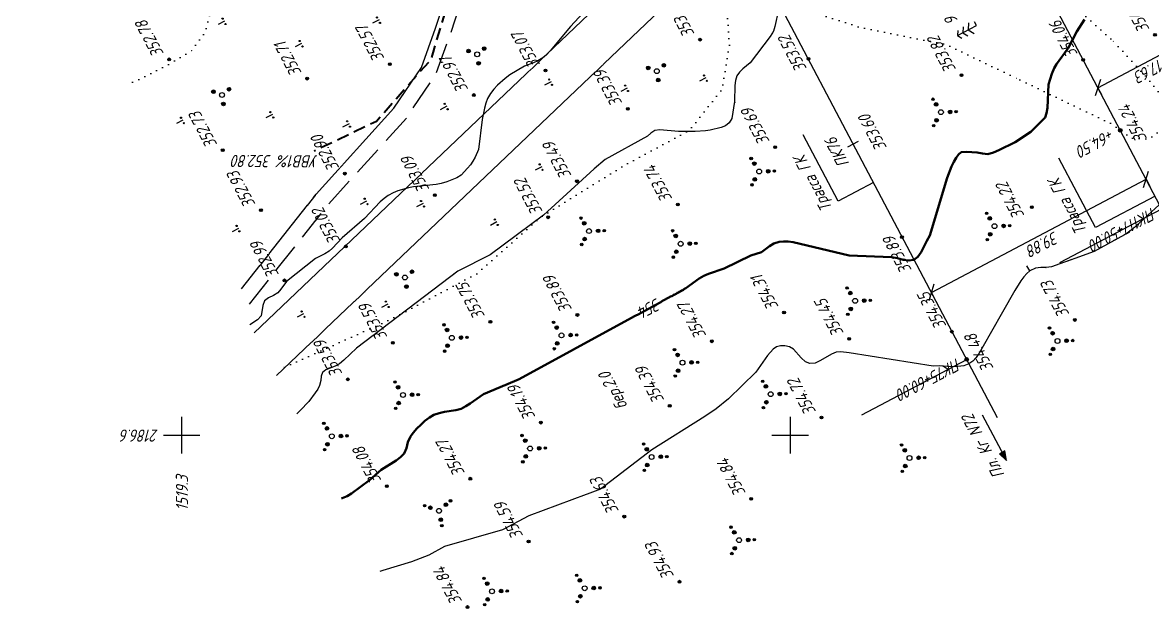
# Model space of a CAD drawing. Extents: x 1519167 to 1519613, y 2186570 to 2187012.
# Drawn here: x 1519273.9 to 1519459.5, y 2186570.4 to 2186667.8 of the extents above; entities that cross this region are included whole.
import ezdxf
from ezdxf.enums import TextEntityAlignment as Align

# ---------------------------------------------------------------- set-up
doc = ezdxf.new("R2010")
doc.units = 0
for name, pattern in [('IZ_HIDDEN', [3, 2, -1]), ('ИИDash_50_20', [7, 5, -2]), ('ИИDot', [1, 0, -1])]:
    doc.linetypes.add(name, pattern=pattern)
for name, color, linetype, lineweight in [('ИИ_ГЕОСЕТКА_025', 3, 'Continuous', 25), ('ИИ_ГИДРОЛОГИЯ_025', 150, 'Continuous', 25), ('ИИ_ГРАНИЦА_025', 7, 'Continuous', 25), ('ИИ_ДОРОГА_025', 7, 'Continuous', 25), ('ИИ_КОНТУР_025', 7, 'ИИDot', 25), ('ИИ_ОТМЕТКА_025', 7, 'Continuous', 25), ('ИИ_ПИКЕТАЖ_025', 7, 'Continuous', 25), ('ИИ_РАЗМЕР_025', 7, 'Continuous', 25), ('ИИ_РЕЛЬЕФ_025', 34, 'Continuous', 25), ('ИИ_РЕЛЬЕФ_050', 34, 'Continuous', 50), ('ИИ_ТЕКСТ_025', 7, 'Continuous', 25), ('ИИ_ТРАССА_ТРУБ_025', 7, 'Continuous', 25), ('ИИ_УГОДЬЯ_025', 7, 'Continuous', 25)]:
    doc.layers.add(name, color=color, linetype=linetype, lineweight=lineweight)
doc.styles.add('VNIPISIMPLEXCUR', font='simplex.shx', dxfattribs={"width": 0.8, "oblique": 15})
doc.linetypes.add('ИИ05485', pattern='A,19.47,-0.53,[37,3dservice.shx,S=1.5,R=0,X=0,Y=0],-0.53,19.47', length=40)
doc.dimstyles.new('ИИ-1000-м-dm$0', dxfattribs={"dimtxt": 2.5, "dimasz": 2.5, "dimexe": 1.25, "dimexo": 0, "dimgap": 1, "dimtad": 1, "dimtoh": 1, "dimzin": 1, "dimdsep": 46, "dimtxsty": 'VNIPISIMPLEXCUR', "dimblk": 'OBLIQUE', "dimcen": 2.5, "dimaunit": 1, "dimazin": 0, "dimtfac": 1, "dimtmove": 1, "dimatfit": 2, "dimfxl": 1, "dimarcsym": 0})
doc.dimstyles.new('ИИ-1000-м-dm$2', dxfattribs={"dimtxt": 2.5, "dimasz": 2.5, "dimexe": 1.25, "dimexo": 0, "dimgap": 1, "dimtad": 2, "dimtoh": 1, "dimzin": 1, "dimdsep": 46, "dimtxsty": 'VNIPISIMPLEXCUR', "dimcen": 2.5, "dimaunit": 1, "dimazin": 0, "dimtfac": 1, "dimtmove": 1, "dimatfit": 2, "dimfxl": 1, "dimarcsym": 0})

# ---------------------------------------------------------------- blocks, each defined once
blk = doc.blocks.new('ИИ053952')
at = {"linetype": 'Continuous', "lineweight": 25}
h = blk.add_hatch(color=0, dxfattribs=at)
edge = h.paths.add_edge_path()
edge.add_arc((-1.31, 2.13), 0.2, 0, 360)
h = blk.add_hatch(color=0, dxfattribs=at)
edge = h.paths.add_edge_path()
edge.add_arc((-0.79, 1.28), 0.3, 0, 360)
h = blk.add_hatch(color=0, dxfattribs=at)
edge = h.paths.add_edge_path()
edge.add_arc((1.5, 0.04), 0.3, 0, 360)
h = blk.add_hatch(color=0, dxfattribs=at)
edge = h.paths.add_edge_path()
edge.add_arc((2.5, 0.07), 0.2, 0, 360)
h = blk.add_hatch(color=0, dxfattribs=at)
edge = h.paths.add_edge_path()
edge.add_arc((-0.71, -1.32), 0.3, 0, 360)
h = blk.add_hatch(color=0, dxfattribs=at)
edge = h.paths.add_edge_path()
edge.add_arc((-1.19, -2.2), 0.2, 0, 360)
at = {"color": 0, "linetype": 'Continuous', "lineweight": 25}
for centre, radius in [((-1.31, 2.13), 0.2), ((-0.79, 1.28), 0.3), ((0, 0), 0.4), ((1.5, 0.04), 0.3), ((2.5, 0.07), 0.2), ((-0.71, -1.32), 0.3), ((-1.19, -2.2), 0.2)]:
    blk.add_circle(centre, radius, dxfattribs=at)
blk = doc.blocks.new('ИИ05407')
at = {"linetype": 'Continuous', "lineweight": 25}
h = blk.add_hatch(color=0, dxfattribs=at)
edge = h.paths.add_edge_path()
edge.add_arc((-0.5, 0.1), 0.1, 0, 360)
h = blk.add_hatch(color=0, dxfattribs=at)
edge = h.paths.add_edge_path()
edge.add_arc((0.5, 0.1), 0.1, 0, 360)
at = {"color": 0, "linetype": 'Continuous', "lineweight": 25}
blk.add_lwpolyline([(0, 0), (0, 1.2)], dxfattribs=at)
for centre in [(-0.5, 0.1), (0.5, 0.1)]:
    blk.add_circle(centre, 0.1, dxfattribs=at)
blk = doc.blocks.new('ИИ053951')
at = {"linetype": 'Continuous', "lineweight": 25}
h = blk.add_hatch(color=0, dxfattribs=at)
edge = h.paths.add_edge_path()
edge.add_arc((-1.4, 0.53), 0.3, 0, 360)
h = blk.add_hatch(color=0, dxfattribs=at)
edge = h.paths.add_edge_path()
edge.add_arc((1.16, 0.95), 0.3, 0, 360)
h = blk.add_hatch(color=0, dxfattribs=at)
edge = h.paths.add_edge_path()
edge.add_arc((0.24, -1.48), 0.3, 0, 360)
at = {"color": 0, "linetype": 'Continuous', "lineweight": 25}
for centre, radius in [((-1.4, 0.53), 0.3), ((0, 0), 0.4), ((1.16, 0.95), 0.3), ((0.24, -1.48), 0.3)]:
    blk.add_circle(centre, radius, dxfattribs=at)
blk = doc.blocks.new('ИИ053296')
at = {"color": 0, "linetype": 'Continuous', "lineweight": 25}
blk.add_lwpolyline([(0, 0), (1, 0)], dxfattribs=at)
blk = doc.blocks.new('ИИ15008')
at = {"linetype": 'Continuous', "lineweight": 25}
blk.add_hatch(color=0, dxfattribs=at).paths.add_polyline_path([(0, 0), (1.5, -0.5), (1.5, 0.5)])
at = {"color": 0, "linetype": 'Continuous', "lineweight": 25}
blk.add_lwpolyline([(0, 0), (1.5, -0.5), (1.5, 0.5)], close=True, dxfattribs=at)
blk.add_lwpolyline([(8.5, 0), (0, 0)], dxfattribs=at)
blk = doc.blocks.new('ИИ05012')
at = {"color": 0, "linetype": 'Continuous', "lineweight": 25, "flags": 128}
for points in [[(0, 3), (0, -3)], [(-3, 0), (3, 0)]]:
    blk.add_lwpolyline(points, dxfattribs=at)
blk = doc.blocks.new('PICKET')
at = {"color": 0, "linetype": 'Continuous', "lineweight": 25}
for p, q in [((-0.23, 0), (0.23, 0)), ((0, 0.23), (0, -0.23))]:
    blk.add_line(p, q, dxfattribs=at)
blk.add_circle((0, 0), 0.23, dxfattribs=at)
at = {"color": 0, "linetype": 'Continuous', "style": 'VNIPISIMPLEXCUR', "oblique": 15, "width": 0.8}
blk.add_attdef('OTMETKA', (1.25, 0.3), '', height=2, dxfattribs=at)
at = {"color": 8, "linetype": 'Continuous', "style": 'VNIPISIMPLEXCUR', "oblique": 15, "width": 0.8, "flags": 1}
blk.add_attdef('NOMER', (1.25, -2.7), '', height=2, dxfattribs=at)
blk = doc.blocks.new('ИИ053672А')
at = {"color": 0, "linetype": 'Continuous'}
for points in [[(0.85, 2.01), (0, 2.5), (-0.85, 2.01)], [(0.7, 3.1), (0, 3.5), (-0.7, 3.1)], [(0, 3.5), (0, 0), (0.7, 0)], [(1, 0.92), (0, 1.5), (-1, 0.92)]]:
    blk.add_lwpolyline(points, dxfattribs=at)
at = {"color": 0, "linetype": 'Continuous', "style": 'VNIPISIMPLEXCUR', "oblique": 15, "width": 0.8}
blk.add_attdef('RACE1', text='', height=2, dxfattribs=at).set_placement((-2, 2.25), align=Align.RIGHT)
blk.add_attdef('HEIGHT', (2, 2.25), '', height=2, dxfattribs=at)
blk.add_attdef('DISTANCE', text='', height=2, dxfattribs=at).set_placement((8.5, 1.75), align=Align.MIDDLE_LEFT)
blk.add_attdef('RACE2', text='', height=2, dxfattribs=at).set_placement((-2, 1.25), align=Align.TOP_RIGHT)
blk.add_attdef('THICKNESS', text='', height=2, dxfattribs=at).set_placement((2, 1.25), align=Align.TOP_LEFT)
blk = doc.blocks.new('ИИ15001')
at = {"color": 0, "linetype": 'Continuous', "lineweight": 25}
blk.add_lwpolyline([(0, 1), (0, -1)], dxfattribs=at)
at = {"color": 0, "linetype": 'Continuous', "lineweight": 25, "style": 'VNIPISIMPLEXCUR', "oblique": 15, "width": 0.8}
blk.add_attdef('STATIONING', text='', height=2, dxfattribs=at).set_placement((0, 2), align=Align.CENTER)
at = {"color": 7, "linetype": 'Continuous', "lineweight": 25, "style": 'VNIPISIMPLEXCUR', "oblique": 15, "width": 0.8}
blk.add_attdef('HEIGHT', text='', height=2, dxfattribs=at).set_placement((0, -2), align=Align.TOP_CENTER)
blk = doc.blocks.new('ИИ15002')
at = {"linetype": 'Continuous', "lineweight": 25}
h = blk.add_hatch(color=0, dxfattribs=at)
edge = h.paths.add_edge_path()
edge.add_arc((0, 0), 0.3, 0, 360)
at = {"color": 0, "linetype": 'Continuous', "lineweight": 25}
blk.add_circle((0, 0), 0.3, dxfattribs=at)
at = {"color": 0, "linetype": 'Continuous', "style": 'VNIPISIMPLEXCUR', "oblique": 15, "width": 0.8}
blk.add_attdef('STATIONING', (1, 1.3), '', height=2, rotation=90, dxfattribs=at)
at = {"color": 7, "linetype": 'Continuous', "style": 'VNIPISIMPLEXCUR', "oblique": 15, "width": 0.8}
blk.add_attdef('HEIGHT', text='', height=2, dxfattribs=at).set_placement((0, -1.3), align=Align.TOP_CENTER)
blk = doc.blocks.new('*D42')
at = {"layer": 'Defpoints', "color": 0, "transparency": 16777216}
for p in [(1519482.41, 2186840.19), (1519363.31, 2186746.82), (1519375.85, 2186713.32), (1519273.87, 2186671.02), (1519434.06, 2186602.84)]:
    blk.add_point(p, dxfattribs=at)
at = {"layer": 'ИИ_РАЗМЕР_025', "color": 0, "lineweight": -2, "transparency": 16777216}
for p, q in [((1519367.83, 2186756.78), (1519364.26, 2186763.56)), ((1519362.07, 2186747.22), (1519367.83, 2186756.78)), ((1519360.93, 2186741.64), (1519357.69, 2186747.79))]:
    blk.add_line(p, q, dxfattribs=at)
blk.add_arc((1519360.93, 2186741.64), 5.7, 59.2744, 97.5583, dxfattribs=at)
at = {"layer": 'ИИ_РАЗМЕР_025', "color": 0, "transparency": 16777216}
for points in [[(1519360.28, 2186746.97), (1519360.08, 2186747.61), (1519358.27, 2186746.68)], [(1519364.05, 2186746.79), (1519363.62, 2186746.29), (1519365.35, 2186745.23)]]:
    blk.add_solid(points, dxfattribs=at)
at = {"layer": 'ИИ_РАЗМЕР_025', "color": 0, "transparency": 16777216, "insert": (1519364.44, 2186759.61), "char_height": 2, "attachment_point": 5, "rotation": 117.7798, "style": 'VNIPISIMPLEXCUR'}
blk.add_mtext("78°44'", dxfattribs=at)
blk = doc.blocks.new('*D43')
at = {"layer": 'Defpoints', "color": 0, "transparency": 16777216}
for p in [(1519297.92, 2186946.83), (1519482.41, 2186840.19), (1519396.45, 2186775.82), (1519273.87, 2186671.02), (1519469.34, 2186621.43)]:
    blk.add_point(p, dxfattribs=at)
at = {"layer": 'ИИ_РАЗМЕР_025', "color": 0, "lineweight": -2, "transparency": 16777216}
for p, q in [((1519395.36, 2186782.26), (1519391.79, 2186789.04)), ((1519394.4, 2186776.48), (1519395.36, 2186782.26))]:
    blk.add_line(p, q, dxfattribs=at)
blk.add_arc((1519392.51, 2186767.27), 9.41, 51.249, 105.5802, dxfattribs=at)
at = {"layer": 'ИИ_РАЗМЕР_025', "color": 0, "transparency": 16777216}
for points in [[(1519390.11, 2186776.02), (1519389.86, 2186776.64), (1519388.13, 2186775.59)], [(1519398.64, 2186774.84), (1519398.17, 2186774.37), (1519399.82, 2186773.19)]]:
    blk.add_solid(points, dxfattribs=at)
at = {"layer": 'ИИ_РАЗМЕР_025', "color": 0, "transparency": 16777216, "insert": (1519391.96, 2186785.08), "char_height": 2, "attachment_point": 5, "rotation": 117.7798, "style": 'VNIPISIMPLEXCUR'}
blk.add_mtext("78°44'", dxfattribs=at)
blk = doc.blocks.new('_Oblique')
at = {"color": 0, "linetype": 'ByBlock', "lineweight": -2}
blk.add_line((-0.5, -0.5), (0.5, 0.5), dxfattribs=at)
blk = doc.blocks.new('*D44')
at = {"layer": 'Defpoints', "color": 0, "transparency": 16777216}
for p in [(1519458.48, 2186642.04), (1519458.48, 2186642.04), (1519423.2, 2186623.45)]:
    blk.add_point(p, dxfattribs=at)
at = {"layer": 'ИИ_РАЗМЕР_025', "color": 0, "lineweight": -2, "transparency": 16777216}
for p, q in [((1519423.2, 2186623.45), (1519458.48, 2186642.04)), ((1519458.48, 2186642.04), (1519459.07, 2186640.93)), ((1519423.2, 2186623.45), (1519423.78, 2186622.34))]:
    blk.add_line(p, q, dxfattribs=at)
at = {"layer": 'ИИ_РАЗМЕР_025', "color": 0, "lineweight": -2, "transparency": 16777216, "xscale": 2, "yscale": 2, "zscale": 2}
for p, rotation in [((1519458.48, 2186642.04), 27.77979618591188), ((1519423.2, 2186623.45), 207.7797961859119)]:
    blk.add_blockref('_Oblique', p, dxfattribs=dict(at, rotation=rotation))
at = {"layer": 'ИИ_РАЗМЕР_025', "color": 0, "transparency": 16777216, "insert": (1519441.54, 2186631.41), "char_height": 2, "attachment_point": 5, "rotation": 207.7798, "style": 'VNIPISIMPLEXCUR'}
blk.add_mtext('39.88', dxfattribs=at)
blk = doc.blocks.new('*D46')
at = {"layer": 'Defpoints', "color": 0, "transparency": 16777216}
for p in [(1519466.07, 2186665.46), (1519466.15, 2186665.31), (1519450.55, 2186657.09)]:
    blk.add_point(p, dxfattribs=at)
at = {"layer": 'ИИ_РАЗМЕР_025', "color": 0, "lineweight": -2, "transparency": 16777216}
for p, q in [((1519450.55, 2186657.09), (1519466.15, 2186665.31)), ((1519466.07, 2186665.46), (1519466.73, 2186664.2)), ((1519450.55, 2186657.09), (1519451.13, 2186655.99))]:
    blk.add_line(p, q, dxfattribs=at)
at = {"layer": 'ИИ_РАЗМЕР_025', "color": 0, "lineweight": -2, "transparency": 16777216, "xscale": 2, "yscale": 2, "zscale": 2}
for p, rotation in [((1519466.15, 2186665.31), 27.77979618591188), ((1519450.55, 2186657.09), 207.7797961859119)]:
    blk.add_blockref('_Oblique', p, dxfattribs=dict(at, rotation=rotation))
at = {"layer": 'ИИ_РАЗМЕР_025', "color": 0, "transparency": 16777216, "insert": (1519459.05, 2186659.87), "char_height": 2, "attachment_point": 5, "rotation": 207.7798, "style": 'VNIPISIMPLEXCUR'}
blk.add_mtext('17.63', dxfattribs=at)

msp = doc.modelspace()

# ---------------------------------------------------------------- block references
at = {"layer": 'ИИ_УГОДЬЯ_025'}
for name, p, rotation in [('ИИ05407', (1519307.056, 2186668.038), 117.7797222222222), ('ИИ05407', (1519386.145, 2186658.704), 117.7797222222222), ('ИИ05407', (1519360.706, 2186658.04), 117.7797222222222), ('ИИ05407', (1519343.559, 2186654.038), 117.7797222222222), ('ИИ05407', (1519314.913, 2186652.673), 117.7797222222222), ('ИИ05407', (1519330.404, 2186638.451), 117.7797222222222), ('ИИ05407', (1519351.798, 2186635.029), 117.7797222222222), ('ИИ05407', (1519320.037, 2186619.931), 117.7797222222222), ('ИИ053952', (1519342.291, 2186587.588), 39.19441634799135)]:
    msp.add_blockref(name, p, dxfattribs=dict(at, rotation=rotation))
for name, p in [('ИИ053951', (1519378.075, 2186659.816)), ('ИИ053952', (1519424.763, 2186653.07)), ('ИИ053952', (1519394.894, 2186643.331)), ('ИИ053952', (1519366.936, 2186633.535)), ('ИИ053952', (1519381.994, 2186631.451)), ('ИИ053951', (1519336.695, 2186625.902)), ('ИИ053952', (1519362.421, 2186616.399)), ('ИИ053952', (1519443.913, 2186615.483)), ('ИИ053952', (1519382.295, 2186611.914)), ('ИИ053952', (1519336.369, 2186606.609)), ('ИИ053952', (1519357.256, 2186597.827)), ('ИИ053952', (1519377.224, 2186596.418)), ('ИИ053952', (1519419.604, 2186596.258)), ('ИИ053952', (1519391.599, 2186582.761)), ('ИИ053952', (1519351, 2186574.349)), ('ИИ053952', (1519366.23, 2186574.86)), ('ИИ053952', (1519366.23, 2186574.86))]:
    msp.add_blockref(name, p, dxfattribs=at)

# ---------------------------------------------------------------- wipeouts: each hides what was drawn before it
at = {"lineweight": 0}
for points, layer in [([(1519296.31, 2186601.077), (1519288.104, 2186601.077), (1519288.104, 2186598.797), (1519296.31, 2186598.797)], 'ИИ_ГЕОСЕТКА_025'), ([(1519301.192, 2186587.864), (1519301.192, 2186595.537), (1519298.912, 2186595.537), (1519298.912, 2186587.864)], 'ИИ_ГЕОСЕТКА_025'), ([(1519322.235, 2186646.121), (1519304.988, 2186646.22), (1519304.975, 2186643.94), (1519322.222, 2186643.841)], 'ИИ_ГИДРОЛОГИЯ_025'), ([(1519459.233, 2186666.758), (1519455.291, 2186674.242), (1519453.274, 2186673.18), (1519457.216, 2186665.695)], 'ИИ_ОТМЕТКА_025'), ([(1519384.473, 2186665.978), (1519380.579, 2186673.371), (1519378.561, 2186672.308), (1519382.456, 2186664.915)], 'ИИ_ОТМЕТКА_025'), ([(1519296.915, 2186662.173), (1519292.96, 2186669.68), (1519290.943, 2186668.618), (1519294.898, 2186661.111)], 'ИИ_ОТМЕТКА_025'), ([(1519333.514, 2186661.964), (1519329.488, 2186669.606), (1519327.471, 2186668.543), (1519331.497, 2186660.901)], 'ИИ_ОТМЕТКА_025'), ([(1519359.074, 2186660.928), (1519355.048, 2186668.57), (1519353.031, 2186667.507), (1519357.056, 2186659.865)], 'ИИ_ОТМЕТКА_025'), ([(1519319.924, 2186659.578), (1519316.217, 2186666.613), (1519314.2, 2186665.55), (1519317.906, 2186658.515)], 'ИИ_ОТМЕТКА_025'), ([(1519402.921, 2186660.28), (1519398.979, 2186667.765), (1519396.961, 2186666.702), (1519400.904, 2186659.218)], 'ИИ_ОТМЕТКА_025'), ([(1519427.444, 2186660.148), (1519423.501, 2186667.632), (1519421.484, 2186666.569), (1519425.426, 2186659.085)], 'ИИ_ОТМЕТКА_025'), ([(1519347.294, 2186656.878), (1519343.268, 2186664.52), (1519341.251, 2186663.457), (1519345.276, 2186655.815)], 'ИИ_ОТМЕТКА_025'), ([(1519372.604, 2186654.618), (1519368.684, 2186662.057), (1519366.667, 2186660.995), (1519370.586, 2186653.555)], 'ИИ_ОТМЕТКА_025'), ([(1519396.824, 2186648.308), (1519392.904, 2186655.747), (1519390.887, 2186654.685), (1519394.806, 2186647.245)], 'ИИ_ОТМЕТКА_025'), ([(1519340.914, 2186640.448), (1519336.994, 2186647.887), (1519334.977, 2186646.825), (1519338.896, 2186639.385)], 'ИИ_ОТМЕТКА_025'), ([(1519380.814, 2186638.888), (1519376.919, 2186646.281), (1519374.902, 2186645.219), (1519378.796, 2186637.825)], 'ИИ_ОТМЕТКА_025'), ([(1519359.451, 2186636.446), (1519355.509, 2186643.93), (1519353.491, 2186642.867), (1519357.434, 2186635.383)], 'ИИ_ОТМЕТКА_025'), ([(1519326.266, 2186632.018), (1519322.323, 2186639.503), (1519320.306, 2186638.44), (1519324.249, 2186630.956)], 'ИИ_ОТМЕТКА_025'), ([(1519316.184, 2186626.438), (1519312.264, 2186633.877), (1519310.247, 2186632.815), (1519314.166, 2186625.375)], 'ИИ_ОТМЕТКА_025'), ([(1519420.163, 2186627.19), (1519416.244, 2186634.63), (1519414.227, 2186633.567), (1519418.146, 2186626.128)], 'ИИ_ОТМЕТКА_025'), ([(1519364.324, 2186620.758), (1519360.404, 2186628.197), (1519358.387, 2186627.135), (1519362.306, 2186619.695)], 'ИИ_ОТМЕТКА_025'), ([(1519398.284, 2186621.148), (1519394.577, 2186628.183), (1519392.56, 2186627.12), (1519396.266, 2186620.085)], 'ИИ_ОТМЕТКА_025'), ([(1519350.024, 2186619.638), (1519346.069, 2186627.145), (1519344.052, 2186626.082), (1519348.006, 2186618.575)], 'ИИ_ОТМЕТКА_025'), ([(1519386.404, 2186616.428), (1519382.378, 2186624.07), (1519380.361, 2186623.007), (1519384.386, 2186615.365)], 'ИИ_ОТМЕТКА_025'), ([(1519408.994, 2186616.838), (1519405.039, 2186624.345), (1519403.022, 2186623.282), (1519406.976, 2186615.775)], 'ИИ_ОТМЕТКА_025'), ([(1519425.395, 2186617.389), (1519421.44, 2186624.897), (1519419.423, 2186623.834), (1519423.378, 2186616.327)], 'ИИ_ОТМЕТКА_025'), ([(1519334.014, 2186616.188), (1519330.094, 2186623.627), (1519328.077, 2186622.565), (1519331.996, 2186615.125)], 'ИИ_ОТМЕТКА_025'), ([(1519326.614, 2186610.178), (1519322.694, 2186617.617), (1519320.677, 2186616.555), (1519324.596, 2186609.115)], 'ИИ_ОТМЕТКА_025'), ([(1519404.434, 2186603.908), (1519400.491, 2186611.392), (1519398.474, 2186610.33), (1519402.416, 2186602.845)], 'ИИ_ОТМЕТКА_025'), ([(1519358.334, 2186603.068), (1519354.556, 2186610.238), (1519352.539, 2186609.175), (1519356.316, 2186602.005)], 'ИИ_ОТМЕТКА_025'), ([(1519346.733, 2186593.858), (1519342.708, 2186601.5), (1519340.69, 2186600.437), (1519344.716, 2186592.795)], 'ИИ_ОТМЕТКА_025'), ([(1519332.823, 2186591.667), (1519328.868, 2186599.174), (1519326.851, 2186598.111), (1519330.806, 2186590.604)], 'ИИ_ОТМЕТКА_025'), ([(1519392.894, 2186590.558), (1519388.999, 2186597.951), (1519386.982, 2186596.888), (1519390.876, 2186589.495)], 'ИИ_ОТМЕТКА_025'), ([(1519371.206, 2186586.884), (1519367.216, 2186594.459), (1519365.199, 2186593.396), (1519369.189, 2186585.821)], 'ИИ_ОТМЕТКА_025'), ([(1519356.314, 2186583.528), (1519352.394, 2186590.967), (1519350.377, 2186589.905), (1519354.296, 2186582.465)], 'ИИ_ОТМЕТКА_025'), ([(1519380.603, 2186576.414), (1519376.613, 2186583.988), (1519374.596, 2186582.926), (1519378.586, 2186575.351)], 'ИИ_ОТМЕТКА_025'), ([(1519345.83, 2186571.463), (1519341.936, 2186578.856), (1519339.918, 2186577.794), (1519343.813, 2186570.4)], 'ИИ_ОТМЕТКА_025'), ([(1519440.415, 2186673.567), (1519432.909, 2186669.613), (1519433.971, 2186667.595), (1519441.478, 2186671.55)], 'ИИ_ПИКЕТАЖ_025'), ([(1519410.034, 2186644.446), (1519407.203, 2186649.819), (1519405.186, 2186648.756), (1519408.017, 2186643.384)], 'ИИ_ПИКЕТАЖ_025'), ([(1519452.689, 2186650.489), (1519444.913, 2186646.393), (1519445.976, 2186644.376), (1519453.752, 2186648.472)], 'ИИ_ПИКЕТАЖ_025'), ([(1519459.224, 2186635.793), (1519445.178, 2186628.393), (1519446.241, 2186626.376), (1519460.287, 2186633.775)], 'ИИ_ПИКЕТАЖ_025'), ([(1519435.378, 2186610.304), (1519431.423, 2186617.811), (1519429.406, 2186616.748), (1519433.36, 2186609.241)], 'ИИ_ПИКЕТАЖ_025'), ([(1519436.196, 2186649.23), (1519429.871, 2186645.898), (1519431.021, 2186643.715), (1519437.346, 2186647.047)], 'ИИ_РАЗМЕР_025'), ([(1519378.323, 2186622.858), (1519374.26, 2186620.816), (1519375.284, 2186618.779), (1519379.347, 2186620.821)], 'ИИ_РЕЛЬЕФ_025'), ([(1519373.33, 2186605.123), (1519369.316, 2186612.742), (1519367.299, 2186611.679), (1519371.313, 2186604.06)], 'ИИ_ТЕКСТ_025'), ([(1519435.325, 2186593.732), (1519428.743, 2186606.228), (1519426.726, 2186605.165), (1519433.308, 2186592.669)], 'ИИ_ТЕКСТ_025')]:
    msp.add_wipeout(points, dxfattribs=at).dxf.layer = layer

# ---------------------------------------------------------------- next in the draw order: linework, layer by layer
at = {"layer": 'ИИ_КОНТУР_025', "flags": 128}
msp.add_lwpolyline([(1519291.945, 2186658.003), (1519292.701, 2186658.332), (1519297.977, 2186660.968), (1519301.654, 2186663.204), (1519303.812, 2186666.079), (1519304.771, 2186669.593), (1519305.81, 2186674.146), (1519308.368, 2186679.497), (1519310.606, 2186681.813), (1519315.802, 2186684.289), (1519322.837, 2186685.806), (1519331.427, 2186684.89), (1519334.544, 2186682.255), (1519337.262, 2186680.897), (1519340.699, 2186681.057), (1519344.057, 2186682.654), (1519349.013, 2186686.568), (1519354.528, 2186690.561), (1519365.639, 2186695.912), (1519369.087, 2186699.931), (1519370.765, 2186703.924), (1519371.165, 2186708.716), (1519371.245, 2186712.39), (1519370.286, 2186714.946), (1519368.447, 2186716.064), (1519365.41, 2186715.824), (1519363.091, 2186713.748), (1519357.575, 2186711.498), (1519346.535, 2186710.609)], dxfattribs=at)
at = {"layer": 'ИИ_ТЕКСТ_025'}
msp.add_lwpolyline([(1519459.943, 2186639.267), (1519450.159, 2186634.113), (1519444.153, 2186645.514)], dxfattribs=at)

# ---------------------------------------------------------------- next in the draw order: block references
at = {"layer": 'ИИ_ГЕОСЕТКА_025'}
msp.add_blockref('ИИ05012', (1519400, 2186600), dxfattribs=at)
at = {"layer": 'ИИ_ОТМЕТКА_025', "rotation": 117.7797222222222}
for p, values in [((1519459.94, 2186665.76, 354.2), {'OTMETKA': '354.20'}), ((1519385.18, 2186664.98, 353.34), {'OTMETKA': '353.34'}), ((1519297.97, 2186661.74, 352.78), {'OTMETKA': '352.78'}), ((1519334.22, 2186660.966, 352.57), {'OTMETKA': '352.57'}), ((1519320.63, 2186658.58, 352.71), {'OTMETKA': '352.71'}), ((1519359.78, 2186659.93, 353.07), {'OTMETKA': '353.07'}), ((1519428.15, 2186659.15, 353.82), {'OTMETKA': '353.82'}), ((1519348, 2186655.88, 352.97), {'OTMETKA': '352.97'}), ((1519373.31, 2186653.62, 353.39), {'OTMETKA': '353.39'}), ((1519397.53, 2186647.31, 353.69), {'OTMETKA': '353.69'}), ((1519341.62, 2186639.45, 353.09), {'OTMETKA': '353.09'}), ((1519381.52, 2186637.89, 353.74), {'OTMETKA': '353.74'}), ((1519326.972, 2186631.02, 353.02), {'OTMETKA': '353.02'}), ((1519316.89, 2186625.44, 352.99), {'OTMETKA': '352.99'}), ((1519365.03, 2186619.76, 353.89), {'OTMETKA': '353.89'}), ((1519398.99, 2186620.15, 354.31), {'OTMETKA': '354.31'}), ((1519350.73, 2186618.64, 353.75), {'OTMETKA': '353.75'}), ((1519409.7, 2186615.84, 354.45), {'OTMETKA': '354.45'}), ((1519426.571, 2186617.011, 354.35), {'OTMETKA': '354.35'}), ((1519334.72, 2186615.19, 353.59), {'OTMETKA': '353.59'}), ((1519387.11, 2186615.43, 354.27), {'OTMETKA': '354.27'}), ((1519327.32, 2186609.18, 353.59), {'OTMETKA': '353.59'}), ((1519405.14, 2186602.91, 354.72), {'OTMETKA': '354.72'}), ((1519359.04, 2186602.07, 354.19), {'OTMETKA': '354.19'}), ((1519347.44, 2186592.86, 354.27), {'OTMETKA': '354.27'}), ((1519333.73, 2186591.62, 354.08), {'OTMETKA': '354.08'}), ((1519393.6, 2186589.56, 354.84), {'OTMETKA': '354.84'}), ((1519372.74, 2186586.63, 354.63), {'OTMETKA': '354.63'}), ((1519357.02, 2186582.53, 354.59), {'OTMETKA': '354.59'}), ((1519381.8, 2186575.94, 354.93), {'OTMETKA': '354.93'}), ((1519346.99, 2186571.77, 354.84), {'OTMETKA': '354.84'})]:
    msp.add_blockref('PICKET', p, dxfattribs=at).add_auto_attribs(values)
at = {"layer": 'ИИ_ОТМЕТКА_025'}
ref = msp.add_blockref('PICKET', (1519402.989, 2186661.842, 353.52), dxfattribs=dict(at, rotation=117.7797222222222))
ref.add_attrib('OTMETKA', '353.52', (1519402.78, 2186660.249, 353.52), dxfattribs={"layer": '0', "color": 0, "linetype": 'Continuous', "height": 2, "rotation": 117.77972, "style": 'VNIPISIMPLEXCUR', "oblique": 15, "width": 0.8})
ref = msp.add_blockref('PICKET', (1519418.362, 2186632.551, 353.89), dxfattribs=dict(at, rotation=117.7797222222222))
ref.add_attrib('OTMETKA', '353.89', (1519420.022, 2186627.159, 353.89), dxfattribs={"layer": '0', "color": 0, "linetype": 'Continuous', "height": 2, "rotation": 117.77972, "style": 'VNIPISIMPLEXCUR', "oblique": 15, "width": 0.8})
at = {"layer": 'ИИ_ПИКЕТАЖ_025', "color": 4, "rotation": 117.7797222222222}
msp.add_blockref('ИИ15002', (1519461.046, 2186637.173, 354.52), dxfattribs=at).add_auto_attribs({'STATIONING': 'ПК117+50.00', 'HEIGHT': '354.52'})
at = {"layer": 'ИИ_УГОДЬЯ_025', "rotation": 117.7797222222222}
msp.add_blockref('ИИ053672А', (1519430.59, 2186667.285), dxfattribs=at).add_auto_attribs({'HEIGHT': '9', 'THICKNESS': '0.19', 'DISTANCE': '4'})
for p in [(1519332.441, 2186668.223), (1519319.715, 2186664.361), (1519373.205, 2186657.036), (1519339.668, 2186638.072), (1519309.355, 2186633.985), (1519333.885, 2186621.552)]:
    msp.add_blockref('ИИ05407', p, dxfattribs=at)
at = {"layer": 'ИИ_УГОДЬЯ_025'}
for name, p in [('ИИ053951', (1519348.553, 2186662.577)), ('ИИ053952', (1519410.662, 2186622.071)), ('ИИ053952', (1519344.407, 2186616.006)), ('ИИ053952', (1519396.793, 2186606.74)), ('ИИ053952', (1519324.677, 2186599.83))]:
    msp.add_blockref(name, p, dxfattribs=at)

# ---------------------------------------------------------------- next in the draw order: texts
at = {"layer": 'ИИ_ГЕОСЕТКА_025', "color": 7, "style": 'VNIPISIMPLEXCUR', "oblique": 15, "width": 0.8}
msp.add_text('1519.3', height=2, rotation=90, dxfattribs=at).set_placement((1519301.052, 2186587.623))
at = {"layer": 'ИИ_ТЕКСТ_025', "style": 'VNIPISIMPLEXCUR', "oblique": 15, "width": 0.8}
for p in [(1519406.963, 2186637.321), (1519448.777, 2186633.569)]:
    msp.add_text('Трасса ГК', height=2, rotation=117.77972, dxfattribs=at).set_placement(p)

# ---------------------------------------------------------------- next in the draw order: wipeouts: each hides what was drawn before it
at = {"lineweight": 0}
for points, layer in [([(1519296.31, 2186601.077), (1519288.104, 2186601.077), (1519288.104, 2186598.797), (1519296.31, 2186598.797)], 'ИИ_ГЕОСЕТКА_025'), ([(1519447.554, 2186660.665), (1519443.635, 2186668.105), (1519441.617, 2186667.042), (1519445.536, 2186659.602)], 'ИИ_ОТМЕТКА_025'), ([(1519306.047, 2186647.813), (1519302.057, 2186655.388), (1519300.04, 2186654.325), (1519304.03, 2186646.751)], 'ИИ_ОТМЕТКА_025'), ([(1519326.622, 2186644.262), (1519322.68, 2186651.747), (1519320.662, 2186650.684), (1519324.605, 2186643.2)], 'ИИ_ОТМЕТКА_025'), ([(1519364.254, 2186642.708), (1519360.334, 2186650.147), (1519358.317, 2186649.085), (1519362.236, 2186641.645)], 'ИИ_ОТМЕТКА_025'), ([(1519312.122, 2186636.923), (1519308.131, 2186644.498), (1519306.114, 2186643.435), (1519310.104, 2186635.861)], 'ИИ_ОТМЕТКА_025'), ([(1519438.678, 2186636.145), (1519434.736, 2186643.629), (1519432.719, 2186642.566), (1519436.661, 2186635.082)], 'ИИ_ОТМЕТКА_025'), ([(1519446.074, 2186619.928), (1519442.083, 2186627.503), (1519440.066, 2186626.44), (1519444.056, 2186618.865)], 'ИИ_ОТМЕТКА_025'), ([(1519379.494, 2186605.838), (1519375.574, 2186613.277), (1519373.557, 2186612.215), (1519377.476, 2186604.775)], 'ИИ_ОТМЕТКА_025'), ([(1519416.421, 2186646.643), (1519412.478, 2186654.128), (1519410.461, 2186653.065), (1519414.403, 2186645.581)], 'ИИ_ПИКЕТАЖ_025'), ([(1519459.263, 2186647.778), (1519455.368, 2186655.171), (1519453.351, 2186654.108), (1519457.246, 2186646.715)], 'ИИ_ПИКЕТАЖ_025'), ([(1519378.323, 2186622.858), (1519374.26, 2186620.816), (1519375.284, 2186618.779), (1519379.347, 2186620.821)], 'ИИ_РЕЛЬЕФ_025'), ([(1519435.325, 2186593.732), (1519428.743, 2186606.228), (1519426.726, 2186605.165), (1519433.308, 2186592.669)], 'ИИ_ТЕКСТ_025')]:
    msp.add_wipeout(points, dxfattribs=at).dxf.layer = layer

# ---------------------------------------------------------------- next in the draw order: linework, layer by layer
at = {"layer": 'ИИ_КОНТУР_025', "flags": 128}
for points in [[(1519452.661, 2186665.116), (1519446.767, 2186670.458), (1519440.187, 2186674.342), (1519434.505, 2186675.687), (1519416.071, 2186680.232), (1519411.136, 2186680.979), (1519404.407, 2186683.669), (1519400.968, 2186686.956), (1519397.678, 2186689.047), (1519392.295, 2186689.645), (1519390.052, 2186689.346), (1519388.108, 2186688.45), (1519386.761, 2186683.16), (1519388.705, 2186679.425), (1519401.714, 2186670.162), (1519411.434, 2186667.024), (1519425.64, 2186664.185), (1519437.752, 2186658.376)], [(1519388.705, 2186679.425), (1519389.668, 2186669.263), (1519390.013, 2186664.083), (1519388.804, 2186656.832), (1519383.447, 2186650.098), (1519372.56, 2186644.228), (1519359.052, 2186635.859), (1519348.511, 2186626.536), (1519334.168, 2186618.939), (1519316.679, 2186611.058)]]:
    msp.add_lwpolyline(points, dxfattribs=at)
at = {"layer": 'ИИ_ПИКЕТАЖ_025', "color": 4}
msp.add_lwpolyline([(1519444.292, 2186628.347), (1519461.046, 2186637.173)], dxfattribs=at)
at = {"layer": 'ИИ_РЕЛЬЕФ_025'}
for points, elevation in [([(1519369.503, 2186673.216), (1519363.877, 2186667.122), (1519360.577, 2186663.129), (1519359.944, 2186662.492), (1519359.331, 2186661.974), (1519358.555, 2186661.488), (1519357.804, 2186661.161), (1519356.319, 2186660.6), (1519353.911, 2186659.184), (1519353.153, 2186658.616), (1519351.883, 2186657.485), (1519351.281, 2186656.847), (1519350.734, 2186656.125), (1519350.263, 2186655.293), (1519349.972, 2186654.557), (1519349.741, 2186653.731), (1519349.41, 2186651.882), (1519348.791, 2186646.943), (1519348.232, 2186645.66), (1519347.878, 2186645.019), (1519347.479, 2186644.428), (1519346.99, 2186643.852), (1519345.924, 2186642.743), (1519345.214, 2186642.302), (1519344.427, 2186641.938), (1519343.572, 2186641.633), (1519342.659, 2186641.366), (1519341.83, 2186641.197), (1519338.095, 2186640.826), (1519337.261, 2186640.667), (1519335.541, 2186640.172), (1519334.751, 2186639.843), (1519333.955, 2186639.4), (1519333.29, 2186638.912), (1519332.633, 2186638.323), (1519330.03, 2186635.627), (1519326.36, 2186632.4), (1519324.79, 2186630.733), (1519324.237, 2186630.256), (1519323.514, 2186629.796), (1519322.009, 2186629.035), (1519317.244, 2186625.242), (1519316.325, 2186623.973), (1519315.817, 2186623.383), (1519315.085, 2186622.944), (1519314.276, 2186622.576), (1519313.646, 2186622.078), (1519313.369, 2186621.327), (1519313.087, 2186619.588), (1519312.486, 2186618.963), (1519311.235, 2186618.132)], 353), ([(1519398.097, 2186669.904), (1519397.498, 2186667.154), (1519397.227, 2186666.381), (1519396.683, 2186665.512), (1519393.408, 2186661.2), (1519392.22, 2186660.176), (1519391.693, 2186659.614), (1519391.212, 2186659.017), (1519390.99, 2186658.292), (1519390.901, 2186657.467), (1519390.863, 2186654.822), (1519390.382, 2186652.011), (1519389.993, 2186651.296), (1519389.392, 2186650.832), (1519388.632, 2186650.525), (1519386.873, 2186650.13), (1519386.09, 2186650.011), (1519384.361, 2186649.918), (1519381.667, 2186649.871), (1519378.559, 2186650.142), (1519377.754, 2186650.048), (1519377.087, 2186649.64), (1519376.546, 2186649.133), (1519369.607, 2186645.307), (1519367.764, 2186643.755), (1519359.47, 2186636.125), (1519350.718, 2186629.654), (1519345.385, 2186626.933), (1519328.739, 2186614.308), (1519326.667, 2186612.317), (1519325.948, 2186611.75), (1519325.207, 2186611.358), (1519323.678, 2186610.736), (1519323.144, 2186610.309), (1519322.938, 2186609.675), (1519322.884, 2186608.964), (1519322.683, 2186608.171), (1519322.357, 2186607.573), (1519321.948, 2186606.938), (1519320.881, 2186605.56), (1519319.483, 2186604.036), (1519318.942, 2186603.501)], 353.5)]:
    msp.add_lwpolyline(points, dxfattribs=dict(at, elevation=elevation))
at = {"layer": 'ИИ_ТЕКСТ_025'}
msp.add_lwpolyline([(1519413.69, 2186641.497), (1519407.9, 2186638.447), (1519402.15, 2186649.361)], dxfattribs=at)

# ---------------------------------------------------------------- next in the draw order: block references
at = {"layer": 'ИИ_ГЕОСЕТКА_025'}
msp.add_blockref('ИИ05012', (1519300, 2186600), dxfattribs=at)
at = {"layer": 'ИИ_ОТМЕТКА_025', "rotation": 117.7797222222222}
for p, values in [((1519448.148, 2186661.659, 354.06), {'OTMETKA': '354.06'}), ((1519306.754, 2186646.815, 352.73), {'OTMETKA': '352.73'}), ((1519326.806, 2186642.975, 352.9), {'OTMETKA': '352.90'}), ((1519364.96, 2186641.71, 353.49), {'OTMETKA': '353.49'}), ((1519313.04, 2186636.98, 352.93), {'OTMETKA': '352.93'}), ((1519360.23, 2186635.8, 353.52), {'OTMETKA': '353.52'}), ((1519446.78, 2186618.93, 354.73), {'OTMETKA': '354.73'}), ((1519380.2, 2186604.84, 354.39), {'OTMETKA': '354.39'})]:
    msp.add_blockref('PICKET', p, dxfattribs=at).add_auto_attribs(values)
at = {"layer": 'ИИ_ОТМЕТКА_025'}
ref = msp.add_blockref('PICKET', (1519439.69, 2186637.46, 354.22), dxfattribs=dict(at, rotation=117.7797222222222))
ref.add_attrib('OTMETKA', '354.22', (1519438.537, 2186636.113, 354.22), dxfattribs={"layer": '0', "color": 0, "linetype": 'Continuous', "height": 2, "rotation": 117.77972, "style": 'VNIPISIMPLEXCUR', "oblique": 15, "width": 0.8})
at = {"layer": 'ИИ_ПИКЕТАЖ_025', "color": 4, "rotation": 117.7797222222222}
msp.add_blockref('ИИ15002', (1519454.234, 2186650.104, 354.24), dxfattribs=at).add_auto_attribs({'STATIONING': '+64.50', 'HEIGHT': '354.24'})
at = {"layer": 'ИИ_ПИКЕТАЖ_025', "color": 4}
ref = msp.add_blockref('ИИ15001', (1519410.353, 2186647.83, 353.6), dxfattribs=dict(at, rotation=117.7833))
ref.add_attrib('STATIONING', 'ПК76', dxfattribs={"layer": '0', "color": 0, "linetype": 'Continuous', "lineweight": 25, "height": 2, "rotation": 117.7833, "style": 'VNIPISIMPLEXCUR', "oblique": 15, "width": 0.8}).set_placement((1519408.584, 2186646.898, 176.8), align=Align.CENTER)
ref.add_attrib('HEIGHT', '353.60', dxfattribs={"layer": '0', "color": 7, "linetype": 'Continuous', "lineweight": 25, "height": 2, "rotation": 117.77972, "style": 'VNIPISIMPLEXCUR', "oblique": 15, "width": 0.8}).set_placement((1519412.663, 2186649.185, 176.8), align=Align.TOP_CENTER)
at = {"layer": 'ИИ_РЕЛЬЕФ_025', "rotation": 121.3677531546427}
msp.add_blockref('ИИ053296', (1519439.399, 2186626.992, 354.5), dxfattribs=at)
at = {"layer": 'ИИ_ТЕКСТ_025', "rotation": 117.7797222222222}
msp.add_blockref('ИИ15008', (1519435.519, 2186595.848), dxfattribs=at)
at = {"layer": 'ИИ_УГОДЬЯ_025'}
for name, p in [('ИИ053951', (1519306.63, 2186655.893)), ('ИИ053952', (1519433.573, 2186634.339))]:
    msp.add_blockref(name, p, dxfattribs=at)
at = {"layer": 'ИИ_УГОДЬЯ_025', "rotation": 117.7797222222222}
for p in [(1519300.222, 2186651.757), (1519327.522, 2186651.173), (1519359.162, 2186644.091)]:
    msp.add_blockref('ИИ05407', p, dxfattribs=at)

# ---------------------------------------------------------------- next in the draw order: texts
at = {"layer": 'ИИ_ГЕОСЕТКА_025', "color": 7, "style": 'VNIPISIMPLEXCUR', "oblique": 15, "width": 0.8}
msp.add_text('2186.6', height=2, rotation=180, dxfattribs=at).set_placement((1519296.17, 2186600.937))
at = {"layer": 'ИИ_ГИДРОЛОГИЯ_025', "style": 'VNIPISIMPLEXCUR', "oblique": 15, "width": 0.8}
msp.add_text('УВВ1%%% 352.80', height=2, rotation=179.67377, dxfattribs=at).set_placement((1519322.322, 2186645.981, 10.5))
at = {"layer": 'ИИ_РЕЛЬЕФ_025', "style": 'VNIPISIMPLEXCUR', "oblique": 15, "width": 0.8}
msp.add_text('354', height=2, rotation=206.68425, dxfattribs=at).set_placement((1519376.929, 2186620.881, 354), align=Align.MIDDLE)
at = {"layer": 'ИИ_ТЕКСТ_025', "style": 'VNIPISIMPLEXCUR', "oblique": 15, "width": 0.8}
msp.add_text('бер.2.0', height=2, rotation=117.77972, dxfattribs=at).set_placement((1519373.33, 2186604.822))

# ---------------------------------------------------------------- next in the draw order: dimensions: what is measured, and where the dimension line sits
at = {"layer": 'ИИ_РАЗМЕР_025'}
dim = msp.add_linear_dim(base=(1519466.148, 2186665.31), p1=(1519450.552, 2186657.094), p2=(1519466.067, 2186665.464), angle=207.7798, dimstyle='ИИ-1000-м-dm$0', override={"dimtxt": 2, "dimasz": 2, "dimgap": 0.5}, dxfattribs=at)
dim.commit()
dim.dimension.update_dxf_attribs({"geometry": '*D46', "text_midpoint": (1519459.049, 2186659.875)})

# ---------------------------------------------------------------- next in the draw order: wipeouts: each hides what was drawn before it
at = {"lineweight": 0}
for points, layer in [([(1519426.865, 2186610.86), (1519413.628, 2186603.887), (1519414.691, 2186601.87), (1519427.928, 2186608.843)], 'ИИ_ПИКЕТАЖ_025'), ([(1519436.196, 2186649.23), (1519429.871, 2186645.898), (1519431.021, 2186643.715), (1519437.346, 2186647.047)], 'ИИ_РАЗМЕР_025')]:
    msp.add_wipeout(points, dxfattribs=at).dxf.layer = layer

# ---------------------------------------------------------------- next in the draw order: linework, layer by layer
at = {"layer": 'ИИ_ГИДРОЛОГИЯ_025', "linetype": 'IZ_HIDDEN', "lineweight": 40, "flags": 128}
msp.add_lwpolyline([(1519460.641, 2186855.071), (1519456.09, 2186855.18), (1519452.838, 2186855.283), (1519449.919, 2186852.621), (1519445.565, 2186849.895), (1519439.1, 2186846.749), (1519433.919, 2186844.712), (1519429.113, 2186840.711), (1519424.215, 2186836.229), (1519420.481, 2186833.311), (1519418.373, 2186832.719), (1519418.58, 2186831.013), (1519422.028, 2186829.717), (1519423.581, 2186829.066), (1519423.037, 2186827.31), (1519421.351, 2186824.606), (1519420.045, 2186821.67), (1519418.817, 2186819.9), (1519417.771, 2186819.262), (1519416.361, 2186818.001), (1519415.109, 2186815.785), (1519413.978, 2186812.682), (1519411.746, 2186809.864), (1519408.873, 2186808.264), (1519406.972, 2186807.608), (1519403.691, 2186809.079), (1519399.481, 2186810.408), (1519397.23, 2186810.087), (1519394.634, 2186809.929), (1519390.956, 2186809.202), (1519386.986, 2186806.074), (1519384.277, 2186804.819), (1519381.262, 2186801.848), (1519380.466, 2186799.094), (1519379.481, 2186796.399), (1519383.329, 2186791.749), (1519385.453, 2186788.402), (1519385.617, 2186786.548), (1519386.707, 2186783.196), (1519388.466, 2186780.286), (1519389.57, 2186777.708), (1519390.415, 2186775.247), (1519392.42, 2186770.383), (1519391.233, 2186769.359), (1519389.206, 2186769.68), (1519389.206, 2186769.68), (1519386.98, 2186769.672), (1519382.572, 2186771.229), (1519378.943, 2186772.227), (1519374.724, 2186770.296), (1519372.444, 2186767.446), (1519371.123, 2186764.616), (1519373.511, 2186758.793), (1519379.131, 2186756.225), (1519384.55, 2186755.878), (1519390.544, 2186755.544), (1519396.266, 2186755.357), (1519399.508, 2186754.464), (1519402.962, 2186753.818), (1519405.104, 2186750.86), (1519407.059, 2186746.355), (1519406.364, 2186744.42), (1519401.577, 2186741.208), (1519391.862, 2186738.179), (1519383.926, 2186732.432), (1519381.205, 2186724.384), (1519381.265, 2186718.323), (1519382.918, 2186711.882), (1519384.521, 2186704.545), (1519370.376, 2186695.372), (1519360.732, 2186691.276), (1519355.82, 2186688.934), (1519349.763, 2186685.497), (1519345.107, 2186675.667), (1519340.93, 2186661.661), (1519331.999, 2186651.546), (1519321.789, 2186646.659)], dxfattribs=at)
at = {"layer": 'ИИ_ГРАНИЦА_025', "linetype": 'ИИ05485', "flags": 128}
for points in [[(1519311.93, 2186616.812), (1519502.043, 2186797.874)], [(1519505.626, 2186790.801), (1519315.608, 2186609.83)]]:
    msp.add_lwpolyline(points, dxfattribs=at)
at = {"layer": 'ИИ_ДОРОГА_025', "flags": 128}
msp.add_lwpolyline([(1519309.824, 2186624.069), (1519322.122, 2186639.578), (1519334.88, 2186653.706), (1519339.399, 2186660.405), (1519341.743, 2186666.846), (1519343.273, 2186671.431), (1519345.374, 2186675.468), (1519348.837, 2186678.771), (1519355.289, 2186684.91), (1519367.386, 2186691.03), (1519385.521, 2186698.218), (1519402.874, 2186708.9), (1519415.099, 2186717.092), (1519426.08, 2186727.026), (1519443.52, 2186748.214), (1519450.536, 2186763.278), (1519453.188, 2186767.955), (1519457.835, 2186773.061), (1519463.358, 2186778.12), (1519473.735, 2186785.182), (1519489.014, 2186798.842)], dxfattribs=at)
at = {"layer": 'ИИ_ДОРОГА_025', "linetype": 'ИИDash_50_20', "flags": 128}
msp.add_lwpolyline([(1519311.148, 2186621.555), (1519324.108, 2186637.897), (1519336.933, 2186652.099), (1519341.733, 2186659.216), (1519344.198, 2186665.989), (1519345.674, 2186670.413), (1519347.481, 2186673.885), (1519350.63, 2186676.889), (1519356.804, 2186682.763), (1519368.454, 2186688.657), (1519386.69, 2186695.885), (1519404.279, 2186706.712), (1519416.703, 2186715.038), (1519427.966, 2186725.226), (1519445.737, 2186746.817), (1519452.849, 2186762.086), (1519455.307, 2186766.419), (1519459.678, 2186771.224), (1519464.976, 2186776.076), (1519475.34, 2186783.129), (1519490.263, 2186796.471)], dxfattribs=at)
at = {"layer": 'ИИ_КОНТУР_025', "flags": 128}
msp.add_lwpolyline([(1519437.752, 2186658.376), (1519452.748, 2186651.184), (1519456.038, 2186648.794), (1519458.879, 2186648.644), (1519460.673, 2186649.989), (1519461.87, 2186652.379), (1519461.72, 2186654.919), (1519458.43, 2186658.953), (1519453.197, 2186664.631), (1519452.659, 2186665.118)], dxfattribs=at)
at = {"layer": 'ИИ_ПИКЕТАЖ_025', "color": 4}
msp.add_lwpolyline([(1519411.773, 2186603.366), (1519428.998, 2186612.442)], dxfattribs=at)
at = {"layer": 'ИИ_РЕЛЬЕФ_025', "elevation": 354.5}
msp.add_lwpolyline([(1519463.065, 2186640.095), (1519456.243, 2186633.83), (1519455.611, 2186633.344), (1519454.913, 2186632.902), (1519449.934, 2186630.2), (1519442.959, 2186627.657), (1519442.069, 2186627.577), (1519441.179, 2186627.555), (1519440.289, 2186627.417), (1519439.399, 2186626.992), (1519438.899, 2186626.571), (1519438.399, 2186626.022), (1519437.898, 2186625.365), (1519436.898, 2186623.795), (1519431.069, 2186613.498), (1519430.559, 2186612.789), (1519429.999, 2186612.19), (1519429.375, 2186611.734), (1519428.509, 2186611.409), (1519427.563, 2186611.262), (1519426.553, 2186611.256), (1519424.475, 2186611.375), (1519423.465, 2186611.369), (1519409.663, 2186613.545), (1519408.316, 2186613.673), (1519407.567, 2186613.617), (1519406.783, 2186613.318), (1519404.983, 2186612.265), (1519404.078, 2186611.856), (1519403.244, 2186611.757), (1519402.515, 2186612.079), (1519401.823, 2186612.706), (1519400.515, 2186614.124), (1519399.881, 2186614.54), (1519399.133, 2186614.702), (1519398.408, 2186614.681), (1519397.752, 2186614.501), (1519397.214, 2186614.13), (1519396.272, 2186613.085), (1519394.34, 2186610.35), (1519389.843, 2186605.963), (1519387.834, 2186604.352), (1519385.989, 2186603.067), (1519377.247, 2186597.593), (1519368.813, 2186591.149), (1519357.078, 2186586.741), (1519352.742, 2186584.48), (1519343.222, 2186581.694), (1519340.601, 2186580.307), (1519337.768, 2186579.198), (1519333.09, 2186577.798), (1519332.591, 2186577.591)], dxfattribs=at)
at = {"layer": 'ИИ_РЕЛЬЕФ_050', "elevation": 354}
msp.add_lwpolyline([(1519448.375, 2186668.29), (1519447.069, 2186666.347), (1519445.694, 2186663.597), (1519443.751, 2186660.935), (1519443.373, 2186660.281), (1519443.002, 2186659.387), (1519442.467, 2186657.619), (1519442.279, 2186653.784), (1519442.137, 2186652.922), (1519441.881, 2186652.175), (1519439.522, 2186649.851), (1519436.968, 2186648.136), (1519434.288, 2186646.806), (1519433.39, 2186646.437), (1519432.484, 2186646.196), (1519431.596, 2186646.26), (1519430.696, 2186646.421), (1519429.817, 2186646.513), (1519428.95, 2186646.556), (1519428.099, 2186646.483), (1519427.665, 2186646.094), (1519427.256, 2186645.56), (1519426.869, 2186644.898), (1519426.502, 2186644.124), (1519425.814, 2186642.303), (1519422.95, 2186632.792), (1519422.451, 2186631.925), (1519421.492, 2186630.077), (1519420.954, 2186629.324), (1519420.325, 2186628.835), (1519419.498, 2186628.685), (1519418.572, 2186628.822), (1519417.606, 2186629.074), (1519416.66, 2186629.268), (1519409.675, 2186629.55), (1519400.498, 2186631.704), (1519399.642, 2186631.807), (1519398.87, 2186631.842), (1519398.196, 2186631.794), (1519397.282, 2186631.52), (1519396.572, 2186631.078), (1519395.943, 2186630.568), (1519395.273, 2186630.092), (1519393.511, 2186629.497), (1519389.167, 2186627.365), (1519386.598, 2186626.537), (1519385.785, 2186626.181), (1519385.025, 2186625.734), (1519382.873, 2186624.155), (1519355.452, 2186609.225), (1519349.597, 2186606.762), (1519347.439, 2186605.221), (1519346.688, 2186604.769), (1519345.916, 2186604.359), (1519345.052, 2186604.098), (1519343.203, 2186603.823), (1519342.302, 2186603.615), (1519341.431, 2186603.335), (1519340.704, 2186602.893), (1519339.979, 2186602.347), (1519339.281, 2186601.73), (1519338.635, 2186601.077), (1519338.067, 2186600.419), (1519337.6, 2186599.789), (1519337.194, 2186598.841), (1519336.967, 2186597.883), (1519336.545, 2186596.987), (1519335.968, 2186596.395), (1519335.241, 2186595.85), (1519332.799, 2186594.3), (1519330.853, 2186592.595), (1519327.903, 2186590.421), (1519327.217, 2186590.003), (1519326.406, 2186589.651), (1519326.263, 2186589.603)], dxfattribs=at)
at = {"layer": 'ИИ_ТРАССА_ТРУБ_025', "color": 4}
for points in [[(1519469.341, 2186621.426), (1519297.92, 2186946.834)], [(1519434.058, 2186602.839), (1519375.849, 2186713.319)]]:
    msp.add_lwpolyline(points, dxfattribs=at)

# ---------------------------------------------------------------- next in the draw order: block references
at = {"layer": 'ИИ_ПИКЕТАЖ_025', "color": 4, "rotation": 117.7797222222222}
msp.add_blockref('ИИ15002', (1519428.998, 2186612.442, 354.48), dxfattribs=at).add_auto_attribs({'STATIONING': 'ПК75+60.00', 'HEIGHT': '354.48'})

# ---------------------------------------------------------------- next in the draw order: texts
at = {"layer": 'ИИ_ТЕКСТ_025', "style": 'VNIPISIMPLEXCUR', "oblique": 15, "width": 0.8}
msp.add_text('Пл. Кг N72', height=2, rotation=117.77972, dxfattribs=at).set_placement((1519435.278, 2186593.521))

# ---------------------------------------------------------------- next in the draw order: dimensions: what is measured, and where the dimension line sits
at = {"layer": 'ИИ_РАЗМЕР_025'}
for base, line1, picture, middle in [((1519396.448, 2186775.815), ((1519469.341, 2186621.426), (1519297.92, 2186946.834)), '*D43', (1519391.963, 2186785.079)), ((1519363.307, 2186746.816), ((1519434.058, 2186602.839), (1519375.849, 2186713.319)), '*D42', (1519364.436, 2186759.605))]:
    dim = msp.add_angular_dim_2l(base=base, line1=line1, line2=((1519273.871, 2186671.021), (1519482.409, 2186840.189)), dimstyle='ИИ-1000-м-dm$2', override={"dimtxt": 2, "dimasz": 2, "dimgap": 0.5}, dxfattribs=at)
    dim.commit()
    dim.dimension.update_dxf_attribs({"geometry": picture, "text_midpoint": middle, "dimtype": 162})
dim = msp.add_aligned_dim(p1=(1519423.199, 2186623.448), p2=(1519458.485, 2186642.036), distance=0, dimstyle='ИИ-1000-м-dm$0', override={"dimtxt": 2, "dimasz": 2, "dimgap": 0.5}, dxfattribs=at)
dim.commit()
dim.dimension.update_dxf_attribs({"geometry": '*D44', "text_midpoint": (1519441.541, 2186631.415)})

doc.saveas('drawing.dxf')
